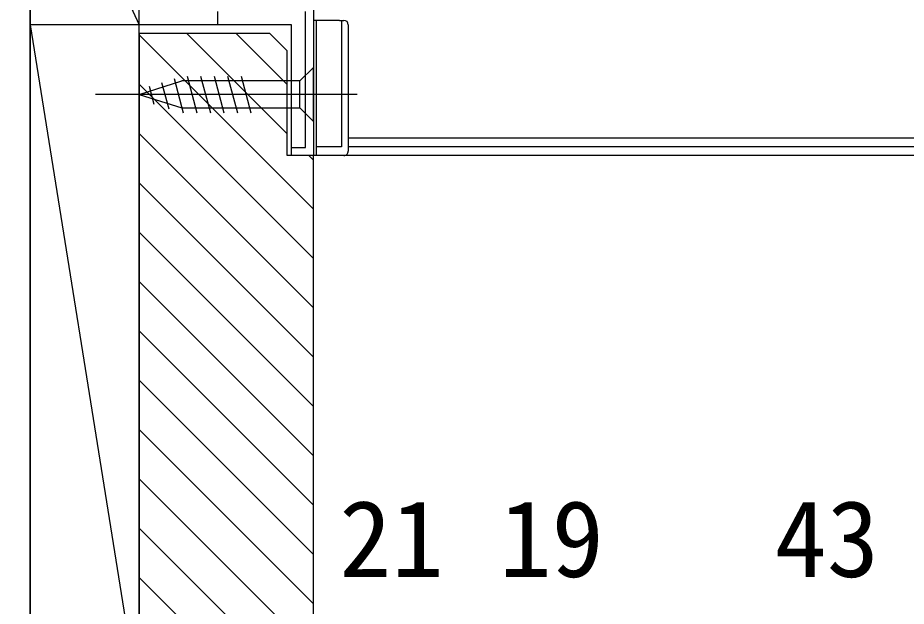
# Model space of a CAD drawing. Units: millimetres, scale not verified. Extents: x -525 to 525, y -782 to 777.
# Drawn here: x -64.9 to 37, y 175 to 242.5 of the extents above; entities that cross this region are included whole.
import ezdxf
from ezdxf.enums import TextEntityAlignment as Align

# ---------------------------------------------------------------- set-up
doc = ezdxf.new("R2010")
doc.units = ezdxf.units.MM
doc.header["$LTSCALE"] = 4
for name, color, linetype in [('0-2_YKK_11', 7, 'Continuous'), ('0-3_YKK_12', 2, 'Continuous'), ('0-4_YKK_13', 4, 'Continuous'), ('0-6_YKK_D', 6, 'Continuous'), ('0-8_YSS_K', 3, 'Continuous'), ('0-9_YSS_KE', 3, 'Continuous')]:
    doc.layers.add(name, color=color, linetype=linetype)
doc.styles.add('ＭＳ ゴシック', font='')
doc.styles.get('ＭＳ ゴシック').set_extended_font_data('MS Gothic')

msp = doc.modelspace()

# ---------------------------------------------------------------- linework, layer by layer
at = {"layer": '0-2_YKK_11'}
for points in [[(-42.001, 243.222), (-42.001, 241.726), (-51, 241.726), (-51, 243.726)], [(-31.001, 244.422), (-31.001, 226.722), (-33.501, 226.722), (-33.501, 227.622), (-31.901, 227.622), (-31.901, 243.222)]]:
    msp.add_lwpolyline(points, dxfattribs=at)
at = {"layer": '0-3_YKK_12'}
for p, q in [((-33.501, 241.722), (-42.001, 241.722)), ((-33.501, 227.322), (-33.501, 241.722)), ((112.099, 228.722), (-27.001, 228.722)), ((112.099, 227.722), (-27.001, 227.722)), ((112.099, 226.722), (-31.501, 226.722))]:
    msp.add_line(p, q, dxfattribs=at)
at = {"layer": '0-4_YKK_13'}
for p, q in [((-28.001, 242.222), (-31.001, 242.222)), ((-31.001, 242.222), (-31.001, 226.722)), ((-30.701, 242.222), (-30.701, 226.722)), ((-28.001, 242.222), (-27.501, 242.222)), ((-27.801, 242.222), (-27.801, 227.722)), ((-27.001, 241.722), (-27.001, 227.222)), ((-31.001, 236.822), (-32.551, 235.272)), ((-31.001, 230.622), (-31.001, 236.822)), ((-46.99, 235.564), (-45.934, 231.622)), ((-45.506, 235.822), (-44.381, 231.622)), ((-43.953, 235.822), (-42.828, 231.622)), ((-42.4, 235.822), (-41.275, 231.622)), ((-40.848, 235.822), (-39.722, 231.622)), ((-39.295, 235.822), (-38.169, 231.622)), ((-51.001, 233.722), (-46.085, 235.272)), ((-49.854, 234.661), (-49.304, 232.611)), ((-48.422, 235.112), (-47.608, 232.076)), ((-32.551, 235.272), (-46.085, 235.272)), ((-32.551, 232.172), (-32.551, 235.272)), ((-26.001, 233.722), (-56.001, 233.722)), ((-51.001, 233.722), (-46.085, 232.172)), ((-46.085, 232.172), (-32.551, 232.172)), ((-31.001, 230.622), (-32.551, 232.172)), ((-27.801, 227.722), (-30.701, 227.722)), ((-27.501, 226.722), (-31.001, 226.722))]:
    msp.add_line(p, q, dxfattribs=at)
for centre, start, end in [((-27.501, 241.722), 0.00013, 90), ((-27.501, 227.222), 270, 0.00013)]:
    msp.add_arc(centre, 0.5, start, end, dxfattribs=at)
at = {"layer": '0-8_YSS_K'}
for p, q in [((-63.5, 241.726), (-63.5, 268.726)), ((-63.5, 268.726), (-51, 241.726)), ((-51, 241.726), (-51, 268.726)), ((-51, 241.726), (-63.5, 241.726)), ((-51, 241.726), (-63.5, 241.726)), ((-63.5, 163.726), (-63.5, 241.726)), ((-63.5, 241.726), (-51, 163.726)), ((-51, 163.726), (-51, 241.726)), ((-31.001, 220.545), (-51.001, 240.545)), ((-34.001, 229.202), (-45.521, 240.722)), ((-34.001, 234.859), (-39.864, 240.722)), ((-31.001, 214.889), (-51.001, 234.889)), ((-31.001, 209.232), (-51.001, 229.232)), ((-31.001, 226.202), (-31.521, 226.722)), ((-31.001, 203.575), (-51.001, 223.575)), ((-31.001, 197.918), (-51.001, 217.918)), ((-31.001, 192.261), (-51.001, 212.261)), ((-31.001, 186.604), (-51.001, 206.604)), ((-31.001, 180.947), (-51.001, 200.947)), ((-31.001, 175.291), (-51.001, 195.291)), ((-31.001, 169.634), (-51.001, 189.634)), ((-31.001, 163.977), (-51.001, 183.977)), ((-31.001, 158.32), (-51.001, 178.32))]:
    msp.add_line(p, q, dxfattribs=at)
at = {"layer": '0-9_YSS_KE'}
msp.add_lwpolyline([(-168.5, 163.726), (-168.5, 268.726), (-63.5, 268.726), (-63.5, 163.726)], close=True, dxfattribs=at)
for points in [[(-51.001, 240.722), (-51.001, 138.722), (-33.001, 138.722)], [(-31.001, 140.722), (-31.001, 226.722), (-34.001, 226.722), (-34.001, 238.722), (-36.001, 240.722), (-51.001, 240.722)]]:
    msp.add_lwpolyline(points, dxfattribs=at)

# ---------------------------------------------------------------- texts
at = {"layer": '0-6_YKK_D', "style": 'ＭＳ ゴシック'}
for s, p in [('21', (-28.036, 175.726)), ('19', (-9.673, 175.726)), ('43', (21.907, 175.726))]:
    msp.add_text(s, height=8.798, dxfattribs=at).set_placement(p, align=Align.BOTTOM_LEFT)

doc.saveas('drawing.dxf')
